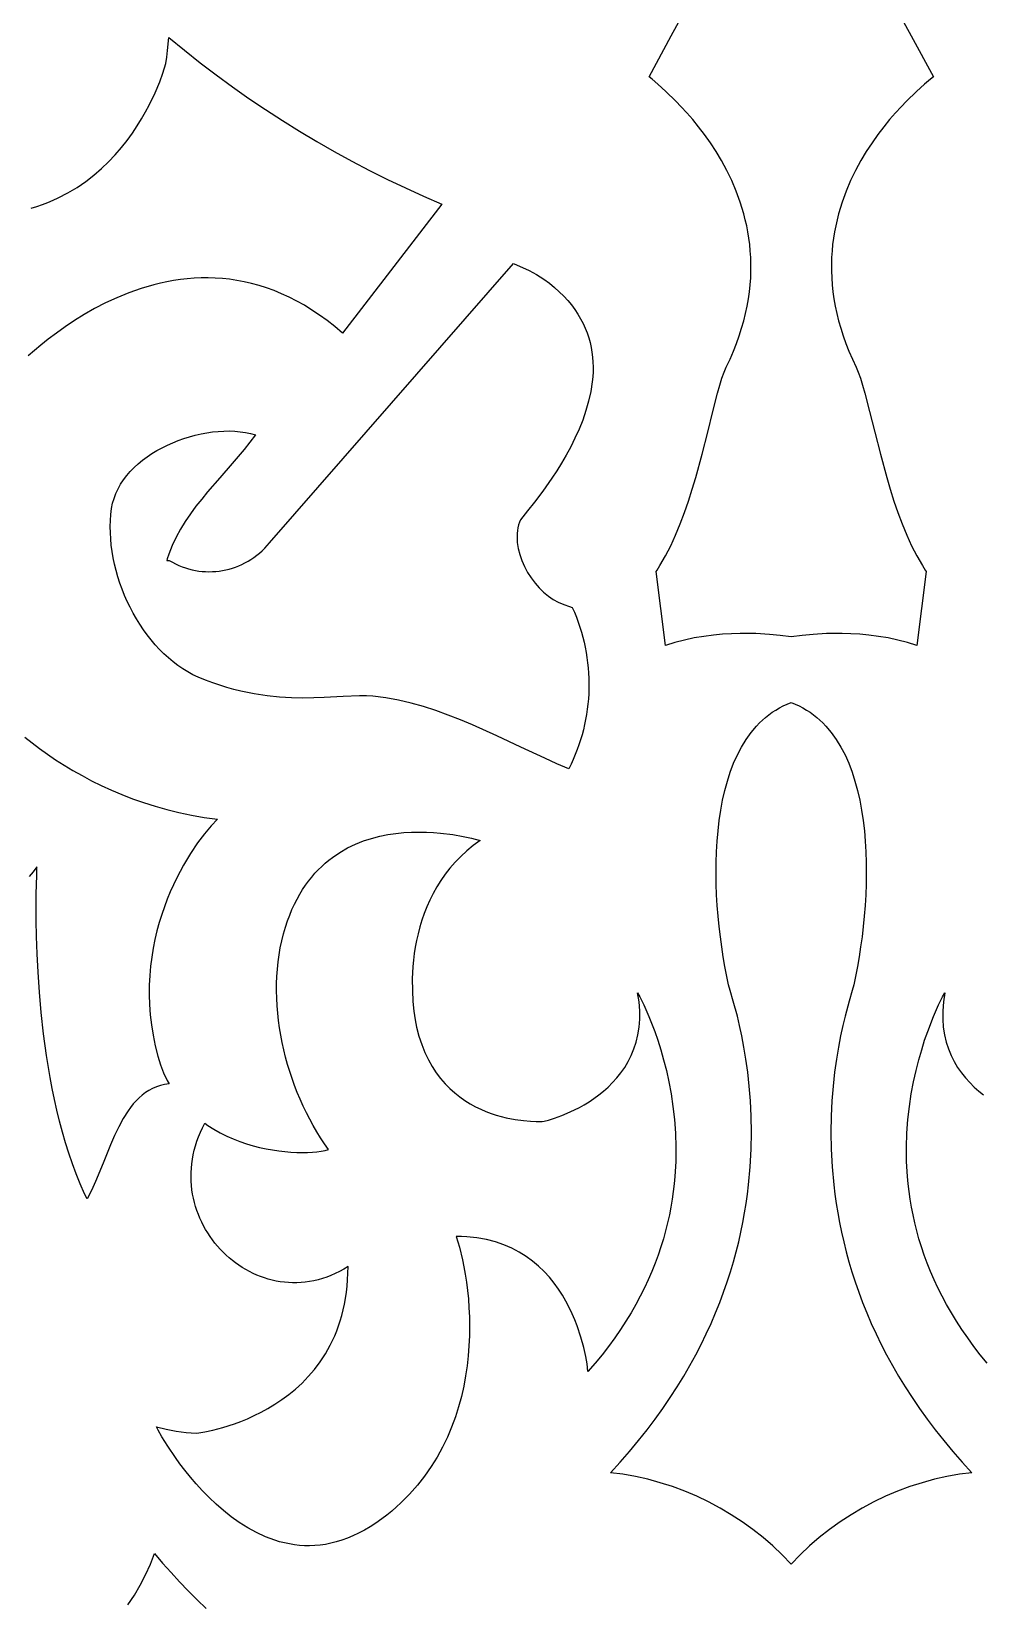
# Model space of a CAD drawing. Extents: x -350 to 350, y -780 to 780.
# Drawn here: x 157.6 to 201.6, y 587.7 to 660.5 of the extents above; entities that cross this region are included whole.
import ezdxf

# ---------------------------------------------------------------- set-up
doc = ezdxf.new("R2010")
doc.units = 0
doc.layers.add('LAYER_1', color=18, linetype='CONTINUOUS')

msp = doc.modelspace()

# ---------------------------------------------------------------- linework, layer by layer
at = {"layer": 'LAYER_1'}
for points in [[(197.402, 662.019), (198.359, 660.263), (199.393, 658.362), (199.255, 658.247), (198.984, 658.019), (198.607, 657.682), (198.148, 657.238), (197.897, 656.978), (197.636, 656.693), (197.367, 656.382), (197.094, 656.048), (196.821, 655.689), (196.55, 655.307), (196.285, 654.902), (196.029, 654.475), (195.785, 654.025), (195.557, 653.553), (195.347, 653.06), (195.16, 652.546), (194.998, 652.012), (194.927, 651.737), (194.864, 651.458), (194.809, 651.173), (194.762, 650.884), (194.724, 650.59), (194.695, 650.291), (194.676, 649.987), (194.667, 649.679), (194.668, 649.366), (194.68, 649.048), (194.703, 648.726), (194.737, 648.4), (194.784, 648.069), (194.843, 647.734), (194.915, 647.395), (195, 647.052), (195.098, 646.704), (195.211, 646.352), (195.338, 645.996), (195.48, 645.637), (195.637, 645.273), (195.81, 644.905), (195.912, 644.671), (196.013, 644.388), (196.115, 644.06), (196.22, 643.691), (196.437, 642.849), (196.673, 641.894), (196.935, 640.861), (197.23, 639.784), (197.392, 639.239), (197.565, 638.696), (197.75, 638.159), (197.948, 637.631), (198.159, 637.118), (198.385, 636.624), (198.627, 636.152), (198.885, 635.707), (199.021, 635.496), (199.066, 635.43), (198.628, 631.995), (198.196, 632.132), (197.743, 632.251), (197.293, 632.347), (196.847, 632.422), (196.408, 632.479), (195.981, 632.518), (195.567, 632.543), (195.17, 632.555), (194.44, 632.549), (193.813, 632.514), (193.315, 632.468), (192.801, 632.404), (192.286, 632.468), (191.788, 632.514), (191.162, 632.549), (190.431, 632.555), (190.034, 632.543), (189.621, 632.518), (189.193, 632.479), (188.755, 632.422), (188.309, 632.347), (187.858, 632.251), (187.406, 632.132), (186.974, 631.995), (186.535, 635.43), (186.581, 635.496), (186.716, 635.707), (186.974, 636.152), (187.216, 636.624), (187.443, 637.118), (187.654, 637.631), (187.852, 638.159), (188.037, 638.696), (188.21, 639.239), (188.372, 639.784), (188.667, 640.861), (188.928, 641.894), (189.164, 642.849), (189.382, 643.691), (189.486, 644.06), (189.589, 644.388), (189.69, 644.671), (189.791, 644.905), (189.964, 645.273), (190.122, 645.637), (190.263, 645.996), (190.391, 646.352), (190.503, 646.704), (190.602, 647.052), (190.687, 647.395), (190.759, 647.734), (190.818, 648.069), (190.864, 648.4), (190.899, 648.726), (190.922, 649.048), (190.934, 649.366), (190.935, 649.679), (190.926, 649.987), (190.906, 650.291), (190.877, 650.59), (190.839, 650.884), (190.793, 651.173), (190.738, 651.458), (190.674, 651.737), (190.604, 652.012), (190.442, 652.546), (190.254, 653.06), (190.045, 653.553), (189.817, 654.025), (189.573, 654.475), (189.317, 654.902), (189.052, 655.307), (188.781, 655.689), (188.507, 656.048), (188.235, 656.382), (187.966, 656.693), (187.704, 656.978), (187.453, 657.238), (186.995, 657.682), (186.618, 658.019), (186.347, 658.247), (186.209, 658.362), (187.243, 660.263), (188.2, 662.019)], [(157.563, 652.276), (157.825, 652.355), (158.081, 652.442), (158.33, 652.536), (158.573, 652.637), (158.809, 652.745), (159.261, 652.978), (159.688, 653.234), (160.09, 653.509), (160.467, 653.801), (160.821, 654.107), (161.151, 654.424), (161.459, 654.75), (161.745, 655.081), (162.009, 655.416), (162.253, 655.751), (162.476, 656.084), (162.679, 656.413), (162.864, 656.733), (163.03, 657.043), (163.309, 657.621), (163.52, 658.125), (163.67, 658.533), (163.801, 658.975), (163.848, 659.275), (163.882, 659.577), (163.942, 660.183), (164.663, 659.592), (165.395, 659.015), (166.138, 658.451), (166.892, 657.901), (167.655, 657.364), (168.429, 656.843), (169.211, 656.335), (170.003, 655.842), (170.803, 655.365), (171.611, 654.902), (172.426, 654.455), (173.249, 654.024), (174.079, 653.609), (174.915, 653.209), (175.758, 652.827), (176.606, 652.461), (172.001, 646.485), (171.645, 646.782), (171.29, 647.059), (170.934, 647.315), (170.58, 647.551), (170.226, 647.768), (169.873, 647.965), (169.521, 648.144), (169.17, 648.305), (168.821, 648.449), (168.473, 648.576), (168.127, 648.686), (167.782, 648.781), (167.44, 648.86), (167.1, 648.924), (166.762, 648.974), (166.427, 649.01), (166.094, 649.033), (165.765, 649.042), (165.438, 649.04), (165.114, 649.026), (164.794, 649), (164.477, 648.964), (164.164, 648.918), (163.855, 648.861), (163.55, 648.796), (163.248, 648.722), (162.659, 648.55), (162.089, 648.349), (161.538, 648.123), (161.009, 647.877), (160.502, 647.615), (160.019, 647.34), (159.561, 647.058), (159.129, 646.771), (158.726, 646.485), (158.351, 646.202), (158.007, 645.928), (157.415, 645.422)], [(157.269, 627.748), (157.603, 627.483), (157.952, 627.22), (158.316, 626.959), (158.694, 626.702), (159.087, 626.45), (159.495, 626.203), (159.918, 625.963), (160.356, 625.73), (160.809, 625.506), (161.278, 625.291), (161.761, 625.087), (162.26, 624.894), (162.775, 624.713), (163.305, 624.545), (163.851, 624.391), (164.413, 624.253), (164.99, 624.131), (165.584, 624.026), (166.194, 623.939), (165.908, 623.636), (165.601, 623.27), (165.279, 622.843), (164.951, 622.357), (164.624, 621.816), (164.464, 621.526), (164.307, 621.223), (164.155, 620.907), (164.008, 620.578), (163.868, 620.238), (163.735, 619.886), (163.611, 619.523), (163.496, 619.149), (163.391, 618.765), (163.298, 618.37), (163.217, 617.965), (163.15, 617.551), (163.097, 617.127), (163.059, 616.695), (163.038, 616.254), (163.034, 615.804), (163.049, 615.347), (163.083, 614.881), (163.138, 614.409), (163.214, 613.93), (163.312, 613.444), (163.434, 612.951), (163.555, 612.558), (163.698, 612.186), (163.862, 611.836), (163.953, 611.672), (163.748, 611.642), (163.552, 611.597), (163.366, 611.536), (163.19, 611.46), (163.022, 611.371), (162.862, 611.268), (162.71, 611.154), (162.565, 611.027), (162.427, 610.889), (162.296, 610.741), (162.171, 610.584), (162.051, 610.417), (161.827, 610.061), (161.62, 609.678), (161.426, 609.274), (161.242, 608.855), (160.891, 607.993), (160.538, 607.14), (160.352, 606.73), (160.154, 606.34), (160.039, 606.579), (159.838, 607.032), (159.649, 607.497), (159.471, 607.971), (159.306, 608.454), (159.151, 608.944), (159.007, 609.441), (158.873, 609.942), (158.749, 610.447), (158.635, 610.956), (158.53, 611.465), (158.434, 611.975), (158.266, 612.992), (158.13, 613.996), (158.022, 614.98), (157.938, 615.932), (157.877, 616.845), (157.835, 617.708), (157.809, 618.513), (157.796, 619.251), (157.793, 619.911), (157.797, 620.486), (157.816, 621.34), (157.828, 621.738), (157.654, 621.509), (157.471, 621.287)], [(201.889, 598.731), (201.571, 599.118), (201.27, 599.505), (200.985, 599.893), (200.717, 600.281), (200.464, 600.668), (200.227, 601.055), (200.005, 601.442), (199.798, 601.827), (199.605, 602.212), (199.426, 602.596), (199.26, 602.978), (199.108, 603.358), (198.968, 603.737), (198.841, 604.114), (198.726, 604.489), (198.623, 604.861), (198.531, 605.23), (198.45, 605.597), (198.379, 605.961), (198.318, 606.322), (198.268, 606.679), (198.226, 607.032), (198.194, 607.382), (198.154, 608.069), (198.147, 608.738), (198.167, 609.388), (198.213, 610.017), (198.281, 610.624), (198.369, 611.206), (198.473, 611.762), (198.59, 612.291), (198.717, 612.79), (198.852, 613.259), (198.99, 613.696), (199.13, 614.098), (199.4, 614.795), (199.638, 615.336), (199.82, 615.709), (199.921, 615.901), (199.857, 615.471), (199.827, 615.061), (199.827, 614.67), (199.855, 614.298), (199.911, 613.945), (199.991, 613.609), (200.094, 613.291), (200.218, 612.99), (200.361, 612.707), (200.52, 612.439), (200.695, 612.188), (200.882, 611.952), (201.081, 611.732), (201.289, 611.527), (201.504, 611.336), (201.724, 611.159)], [(162.049, 587.517), (162.347, 587.971), (162.62, 588.438), (162.867, 588.915), (163.087, 589.403), (163.278, 589.898), (163.656, 589.456), (164.043, 589.021), (164.437, 588.593), (164.84, 588.173), (165.251, 587.76), (165.669, 587.355)]]:
    msp.add_lwpolyline(points, dxfattribs=at)
for points in [[(180.646, 649.385), (180.998, 649.198), (181.168, 649.095), (181.333, 648.984), (181.588, 648.793), (181.826, 648.599), (182.047, 648.401), (182.251, 648.199), (182.439, 647.995), (182.612, 647.787), (182.769, 647.576), (182.911, 647.363), (183.039, 647.148), (183.152, 646.93), (183.252, 646.711), (183.339, 646.49), (183.413, 646.267), (183.475, 646.043), (183.525, 645.818), (183.563, 645.591), (183.591, 645.365), (183.607, 645.137), (183.614, 644.91), (183.611, 644.682), (183.598, 644.455), (183.576, 644.228), (183.508, 643.776), (183.409, 643.328), (183.283, 642.886), (183.134, 642.451), (182.964, 642.025), (182.776, 641.61), (182.576, 641.208), (182.365, 640.819), (182.147, 640.447), (181.927, 640.092), (181.706, 639.756), (181.278, 639.15), (180.891, 638.64), (180.573, 638.241), (180.35, 637.967), (180.251, 637.83), (180.2, 637.709), (180.16, 637.584), (180.128, 637.456), (180.106, 637.325), (180.092, 637.191), (180.087, 637.055), (180.101, 636.777), (180.145, 636.496), (180.217, 636.213), (180.315, 635.932), (180.437, 635.657), (180.58, 635.389), (180.743, 635.133), (180.922, 634.892), (181.116, 634.668), (181.323, 634.464), (181.54, 634.285), (181.765, 634.132), (181.995, 634.009), (182.263, 633.895), (182.523, 633.801), (182.65, 633.764), (182.748, 633.539), (182.84, 633.312), (182.924, 633.083), (183.002, 632.853), (183.074, 632.621), (183.139, 632.387), (183.197, 632.152), (183.248, 631.915), (183.293, 631.678), (183.331, 631.44), (183.362, 631.201), (183.387, 630.961), (183.405, 630.721), (183.416, 630.48), (183.421, 630.24), (183.419, 629.999), (183.411, 629.759), (183.395, 629.518), (183.374, 629.279), (183.345, 629.04), (183.31, 628.801), (183.268, 628.564), (183.22, 628.328), (183.165, 628.093), (183.104, 627.859), (183.035, 627.627), (182.961, 627.396), (182.879, 627.168), (182.791, 626.941), (182.697, 626.716), (182.595, 626.494), (182.488, 626.274), (181.93, 626.517), (181.374, 626.769), (180.262, 627.29), (179.149, 627.814), (178.029, 628.316), (177.465, 628.552), (176.899, 628.774), (176.328, 628.979), (175.753, 629.164), (175.174, 629.326), (174.589, 629.462), (173.998, 629.57), (173.401, 629.646), (173.106, 629.663), (172.776, 629.662), (172.022, 629.628), (171.147, 629.582), (170.668, 629.566), (170.162, 629.562), (169.631, 629.575), (169.075, 629.609), (168.498, 629.669), (167.898, 629.76), (167.278, 629.887), (166.96, 629.965), (166.638, 630.055), (166.312, 630.155), (165.981, 630.268), (165.646, 630.393), (165.306, 630.532), (165.062, 630.645), (164.822, 630.772), (164.588, 630.914), (164.36, 631.07), (164.137, 631.239), (163.921, 631.42), (163.711, 631.612), (163.507, 631.816), (163.31, 632.031), (163.121, 632.255), (162.939, 632.488), (162.764, 632.729), (162.598, 632.979), (162.439, 633.236), (162.289, 633.499), (162.148, 633.768), (162.016, 634.043), (161.893, 634.322), (161.78, 634.605), (161.676, 634.891), (161.583, 635.18), (161.499, 635.471), (161.427, 635.764), (161.365, 636.057), (161.314, 636.351), (161.274, 636.644), (161.246, 636.935), (161.23, 637.225), (161.227, 637.513), (161.235, 637.797), (161.256, 638.078), (161.29, 638.354), (161.336, 638.589), (161.401, 638.819), (161.486, 639.043), (161.588, 639.26), (161.707, 639.471), (161.842, 639.675), (161.993, 639.872), (162.157, 640.062), (162.335, 640.244), (162.526, 640.418), (162.727, 640.584), (162.94, 640.742), (163.161, 640.892), (163.392, 641.032), (163.63, 641.164), (163.875, 641.286), (164.126, 641.398), (164.382, 641.501), (164.642, 641.594), (164.904, 641.676), (165.169, 641.748), (165.436, 641.808), (165.702, 641.858), (165.968, 641.897), (166.232, 641.924), (166.494, 641.939), (166.752, 641.942), (167.006, 641.932), (167.255, 641.91), (167.498, 641.875), (167.733, 641.827), (167.96, 641.766), (167.703, 641.424), (167.434, 641.088), (166.876, 640.428), (166.304, 639.776), (165.739, 639.12), (165.465, 638.788), (165.2, 638.45), (164.947, 638.105), (164.707, 637.753), (164.484, 637.391), (164.279, 637.018), (164.096, 636.634), (163.936, 636.235), (163.871, 636.015), (163.857, 635.937), (163.961, 635.937), (164.106, 635.853), (164.254, 635.777), (164.403, 635.709), (164.555, 635.648), (164.708, 635.594), (164.862, 635.547), (165.017, 635.508), (165.174, 635.476), (165.331, 635.451), (165.488, 635.433), (165.646, 635.422), (165.804, 635.418), (165.961, 635.422), (166.118, 635.432), (166.274, 635.449), (166.43, 635.473), (166.584, 635.503), (166.737, 635.541), (166.888, 635.585), (167.038, 635.636), (167.186, 635.694), (167.331, 635.758), (167.474, 635.829), (167.614, 635.907), (167.752, 635.99), (167.886, 636.081), (168.017, 636.178), (168.144, 636.281), (168.267, 636.391), (168.387, 636.507), (168.502, 636.629), (168.613, 636.757), (179.919, 649.709)], [(192.989, 629.276), (193.17, 629.193), (193.346, 629.103), (193.515, 629.005), (193.678, 628.9), (193.835, 628.787), (193.987, 628.666), (194.133, 628.539), (194.273, 628.405), (194.408, 628.264), (194.661, 627.964), (194.893, 627.639), (195.105, 627.291), (195.297, 626.923), (195.469, 626.535), (195.623, 626.129), (195.759, 625.707), (195.878, 625.27), (195.98, 624.82), (196.066, 624.358), (196.137, 623.887), (196.193, 623.407), (196.235, 622.92), (196.264, 622.428), (196.279, 621.932), (196.283, 621.434), (196.275, 620.936), (196.256, 620.438), (196.227, 619.943), (196.189, 619.453), (196.141, 618.968), (196.085, 618.49), (196.022, 618.022), (195.951, 617.564), (195.874, 617.118), (195.704, 616.268), (195.629, 616.006), (195.484, 615.513), (195.297, 614.806), (195.195, 614.377), (195.093, 613.901), (194.994, 613.38), (194.9, 612.816), (194.816, 612.211), (194.745, 611.567), (194.69, 610.885), (194.655, 610.169), (194.642, 609.42), (194.656, 608.64), (194.699, 607.831), (194.775, 606.995), (194.827, 606.568), (194.888, 606.135), (194.959, 605.696), (195.04, 605.252), (195.132, 604.803), (195.235, 604.349), (195.35, 603.89), (195.476, 603.427), (195.616, 602.96), (195.768, 602.489), (195.933, 602.014), (196.112, 601.536), (196.305, 601.055), (196.513, 600.571), (196.736, 600.084), (196.974, 599.596), (197.227, 599.105), (197.497, 598.612), (197.784, 598.118), (198.088, 597.622), (198.409, 597.126), (198.748, 596.628), (199.105, 596.131), (199.481, 595.633), (199.877, 595.135), (200.292, 594.637), (200.726, 594.139), (201.182, 593.643), (200.601, 593.572), (200.021, 593.471), (199.443, 593.341), (198.868, 593.184), (198.298, 593), (197.735, 592.789), (197.18, 592.553), (196.634, 592.293), (196.099, 592.008), (195.577, 591.701), (195.07, 591.371), (194.578, 591.019), (194.104, 590.647), (193.649, 590.255), (193.214, 589.844), (192.801, 589.414), (192.387, 589.844), (191.953, 590.255), (191.498, 590.647), (191.023, 591.019), (190.532, 591.371), (190.024, 591.701), (189.502, 592.008), (188.968, 592.293), (188.422, 592.553), (187.867, 592.789), (187.303, 593), (186.733, 593.184), (186.158, 593.341), (185.58, 593.471), (185, 593.572), (184.42, 593.643), (184.875, 594.139), (185.31, 594.637), (185.725, 595.135), (186.12, 595.633), (186.496, 596.131), (186.854, 596.628), (187.193, 597.126), (187.514, 597.622), (187.818, 598.118), (188.104, 598.612), (188.374, 599.105), (188.628, 599.596), (188.866, 600.084), (189.089, 600.571), (189.296, 601.055), (189.489, 601.536), (189.669, 602.014), (189.834, 602.489), (189.986, 602.96), (190.125, 603.427), (190.252, 603.89), (190.367, 604.349), (190.47, 604.803), (190.562, 605.252), (190.643, 605.696), (190.714, 606.135), (190.775, 606.568), (190.826, 606.995), (190.903, 607.831), (190.946, 608.64), (190.959, 609.42), (190.947, 610.169), (190.911, 610.885), (190.856, 611.567), (190.785, 612.211), (190.701, 612.816), (190.608, 613.38), (190.509, 613.901), (190.406, 614.377), (190.305, 614.806), (190.117, 615.513), (189.972, 616.006), (189.897, 616.268), (189.727, 617.118), (189.65, 617.564), (189.58, 618.022), (189.516, 618.49), (189.461, 618.968), (189.413, 619.453), (189.374, 619.943), (189.345, 620.438), (189.327, 620.936), (189.319, 621.434), (189.322, 621.932), (189.338, 622.428), (189.366, 622.92), (189.408, 623.407), (189.464, 623.887), (189.535, 624.358), (189.621, 624.82), (189.723, 625.27), (189.842, 625.707), (189.978, 626.129), (190.132, 626.535), (190.305, 626.923), (190.497, 627.291), (190.708, 627.639), (190.94, 627.964), (191.194, 628.264), (191.328, 628.405), (191.469, 628.539), (191.615, 628.666), (191.766, 628.787), (191.924, 628.9), (192.087, 629.005), (192.256, 629.103), (192.431, 629.193), (192.612, 629.276), (192.801, 629.35)], [(175.891, 623.341), (176.219, 623.324), (176.533, 623.299), (177.106, 623.228), (177.594, 623.144), (177.98, 623.061), (178.381, 622.961), (178.058, 622.725), (177.756, 622.478), (177.476, 622.22), (177.216, 621.952), (176.975, 621.676), (176.753, 621.392), (176.55, 621.1), (176.364, 620.804), (176.195, 620.502), (176.042, 620.196), (175.905, 619.886), (175.783, 619.575), (175.675, 619.262), (175.581, 618.949), (175.499, 618.636), (175.43, 618.325), (175.372, 618.017), (175.325, 617.711), (175.289, 617.41), (175.261, 617.114), (175.233, 616.541), (175.235, 616), (175.261, 615.498), (175.306, 615.042), (175.366, 614.641), (175.434, 614.3), (175.542, 613.884), (175.67, 613.495), (175.815, 613.132), (175.976, 612.794), (176.152, 612.481), (176.341, 612.192), (176.542, 611.925), (176.753, 611.68), (176.973, 611.456), (177.201, 611.252), (177.435, 611.067), (177.674, 610.9), (177.916, 610.75), (178.16, 610.616), (178.404, 610.497), (178.648, 610.393), (178.889, 610.303), (179.126, 610.225), (179.358, 610.158), (179.583, 610.102), (180.008, 610.019), (180.39, 609.968), (180.716, 609.941), (180.976, 609.931), (181.252, 609.932), (181.351, 609.948), (181.547, 609.997), (181.824, 610.082), (182.166, 610.206), (182.559, 610.373), (182.985, 610.585), (183.206, 610.709), (183.43, 610.846), (183.655, 610.996), (183.878, 611.159), (184.098, 611.336), (184.313, 611.527), (184.521, 611.732), (184.719, 611.952), (184.907, 612.188), (185.081, 612.439), (185.241, 612.707), (185.384, 612.99), (185.508, 613.291), (185.611, 613.609), (185.691, 613.945), (185.746, 614.298), (185.775, 614.67), (185.775, 615.061), (185.744, 615.471), (185.681, 615.901), (185.782, 615.709), (185.964, 615.336), (186.202, 614.795), (186.472, 614.098), (186.612, 613.696), (186.75, 613.259), (186.884, 612.79), (187.012, 612.291), (187.129, 611.762), (187.233, 611.206), (187.32, 610.624), (187.388, 610.017), (187.434, 609.388), (187.455, 608.738), (187.447, 608.069), (187.408, 607.382), (187.375, 607.032), (187.334, 606.679), (187.283, 606.322), (187.223, 605.961), (187.152, 605.597), (187.071, 605.23), (186.979, 604.861), (186.875, 604.489), (186.76, 604.114), (186.633, 603.737), (186.494, 603.358), (186.341, 602.978), (186.176, 602.596), (185.997, 602.212), (185.804, 601.827), (185.597, 601.442), (185.375, 601.055), (185.137, 600.668), (184.885, 600.281), (184.617, 599.893), (184.332, 599.505), (184.031, 599.118), (183.713, 598.731), (183.377, 598.345), (183.337, 598.7), (183.278, 599.034), (183.185, 599.451), (183.053, 599.932), (182.875, 600.461), (182.767, 600.738), (182.646, 601.02), (182.51, 601.306), (182.358, 601.593), (182.191, 601.879), (182.007, 602.162), (181.806, 602.439), (181.587, 602.709), (181.349, 602.97), (181.091, 603.219), (180.813, 603.454), (180.513, 603.674), (180.192, 603.875), (179.848, 604.056), (179.481, 604.214), (179.089, 604.348), (178.673, 604.455), (178.231, 604.534), (177.762, 604.582), (177.518, 604.593), (177.267, 604.596), (177.418, 604.105), (177.562, 603.518), (177.629, 603.192), (177.69, 602.846), (177.745, 602.481), (177.793, 602.1), (177.832, 601.703), (177.861, 601.291), (177.879, 600.867), (177.886, 600.432), (177.88, 599.986), (177.859, 599.532), (177.823, 599.071), (177.771, 598.604), (177.702, 598.133), (177.614, 597.658), (177.506, 597.183), (177.378, 596.707), (177.228, 596.232), (177.054, 595.76), (176.857, 595.293), (176.634, 594.831), (176.385, 594.375), (176.109, 593.929), (175.804, 593.492), (175.469, 593.066), (175.104, 592.652), (174.707, 592.253), (174.496, 592.059), (174.276, 591.869), (174.049, 591.684), (173.812, 591.502), (173.542, 591.31), (173.274, 591.135), (173.008, 590.978), (172.744, 590.838), (172.482, 590.714), (172.222, 590.606), (171.965, 590.514), (171.709, 590.437), (171.457, 590.374), (171.207, 590.326), (170.959, 590.291), (170.714, 590.27), (170.472, 590.261), (170.232, 590.264), (169.996, 590.279), (169.762, 590.306), (169.531, 590.343), (169.304, 590.391), (169.079, 590.449), (168.858, 590.516), (168.64, 590.592), (168.425, 590.677), (168.006, 590.87), (167.601, 591.092), (167.211, 591.339), (166.836, 591.607), (166.477, 591.892), (166.135, 592.19), (165.81, 592.499), (165.502, 592.814), (165.212, 593.131), (164.942, 593.447), (164.69, 593.758), (164.459, 594.06), (164.248, 594.35), (163.889, 594.877), (163.619, 595.309), (163.442, 595.617), (163.363, 595.771), (163.819, 595.669), (164.279, 595.58), (164.741, 595.515), (164.973, 595.496), (165.205, 595.487), (165.341, 595.499), (165.607, 595.541), (165.984, 595.621), (166.452, 595.744), (166.994, 595.919), (167.286, 596.028), (167.588, 596.152), (167.9, 596.292), (168.217, 596.45), (168.539, 596.625), (168.862, 596.82), (169.183, 597.034), (169.501, 597.268), (169.814, 597.525), (170.118, 597.803), (170.411, 598.105), (170.692, 598.431), (170.957, 598.782), (171.204, 599.159), (171.431, 599.562), (171.635, 599.993), (171.728, 600.219), (171.815, 600.452), (171.894, 600.693), (171.966, 600.941), (172.031, 601.197), (172.088, 601.46), (172.138, 601.731), (172.178, 602.01), (172.21, 602.297), (172.233, 602.592), (172.247, 602.895), (172.251, 603.207), (172.055, 603.088), (171.857, 602.98), (171.659, 602.883), (171.461, 602.796), (171.262, 602.719), (171.063, 602.652), (170.864, 602.596), (170.666, 602.549), (170.468, 602.511), (170.27, 602.483), (170.074, 602.464), (169.878, 602.454), (169.684, 602.453), (169.491, 602.461), (169.3, 602.477), (169.11, 602.501), (168.923, 602.534), (168.737, 602.574), (168.554, 602.622), (168.373, 602.677), (168.195, 602.74), (168.02, 602.81), (167.847, 602.887), (167.678, 602.971), (167.513, 603.062), (167.35, 603.159), (167.192, 603.262), (167.037, 603.372), (166.887, 603.487), (166.741, 603.608), (166.599, 603.735), (166.462, 603.867), (166.33, 604.004), (166.202, 604.146), (166.08, 604.293), (165.963, 604.445), (165.852, 604.601), (165.747, 604.762), (165.647, 604.926), (165.554, 605.095), (165.467, 605.267), (165.386, 605.443), (165.312, 605.622), (165.244, 605.804), (165.184, 605.99), (165.131, 606.178), (165.085, 606.369), (165.047, 606.563), (165.016, 606.758), (164.994, 606.956), (164.979, 607.156), (164.973, 607.358), (164.975, 607.561), (164.986, 607.765), (165.005, 607.971), (165.034, 608.178), (165.071, 608.385), (165.119, 608.594), (165.175, 608.803), (165.241, 609.012), (165.317, 609.221), (165.404, 609.43), (165.5, 609.639), (165.607, 609.848), (165.746, 609.749), (166.033, 609.569), (166.327, 609.405), (166.626, 609.257), (166.929, 609.123), (167.234, 609.004), (167.541, 608.9), (167.847, 608.808), (168.152, 608.729), (168.454, 608.663), (168.752, 608.609), (169.044, 608.565), (169.329, 608.533), (169.606, 608.51), (169.872, 608.497), (170.127, 608.493), (170.37, 608.498), (170.599, 608.51), (170.812, 608.53), (171.008, 608.557), (171.186, 608.59), (171.345, 608.629), (171.158, 608.896), (170.978, 609.171), (170.803, 609.453), (170.635, 609.742), (170.474, 610.037), (170.32, 610.338), (170.173, 610.645), (170.033, 610.957), (169.9, 611.273), (169.776, 611.594), (169.659, 611.919), (169.55, 612.248), (169.449, 612.579), (169.356, 612.914), (169.273, 613.251), (169.198, 613.589), (169.132, 613.93), (169.075, 614.271), (169.028, 614.613), (168.99, 614.956), (168.962, 615.298), (168.944, 615.64), (168.936, 615.981), (168.938, 616.321), (168.951, 616.659), (168.974, 616.995), (169.009, 617.329), (169.055, 617.659), (169.111, 617.986), (169.18, 618.31), (169.26, 618.63), (169.352, 618.945), (169.446, 619.227), (169.546, 619.497), (169.653, 619.755), (169.767, 620.003), (169.886, 620.239), (170.012, 620.464), (170.143, 620.679), (170.279, 620.884), (170.421, 621.078), (170.567, 621.262), (170.717, 621.437), (170.872, 621.602), (171.031, 621.758), (171.194, 621.905), (171.36, 622.044), (171.529, 622.173), (171.877, 622.408), (172.234, 622.612), (172.599, 622.787), (172.97, 622.934), (173.344, 623.055), (173.72, 623.152), (174.095, 623.228), (174.468, 623.283), (174.836, 623.32), (175.197, 623.341), (175.549, 623.348)]]:
    msp.add_lwpolyline(points, close=True, dxfattribs=at)

doc.saveas('drawing.dxf')
